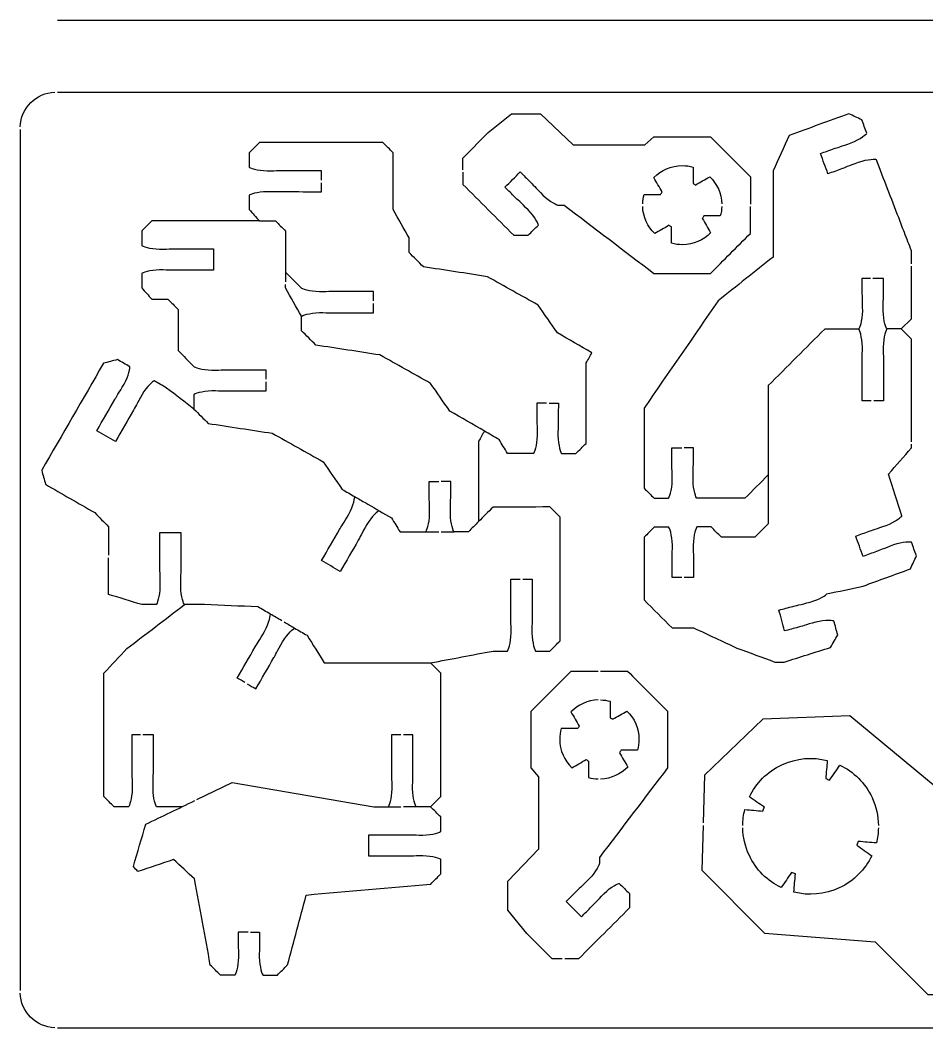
# Model space of a CAD drawing. Extents: x 0 to 680, y 0 to 410.
# Drawn here: x 230 to 356, y 0 to 140 of the extents above; entities that cross this region are included whole.
import ezdxf

# ---------------------------------------------------------------- set-up
doc = ezdxf.new("R2010")
doc.units = 0
doc.header["$MEASUREMENT"] = 0
doc.layers.add('DEFAULT', color=18, linetype='CONTINUOUS')

msp = doc.modelspace()

# ---------------------------------------------------------------- linework, layer by layer
at = {"layer": 'DEFAULT', "color": 1}
for points in [[(235.18, 140), (444.82, 140)], [(235.18, 130), (444.82, 130)], [(291.53, 119.22), (291.53, 120.85), (295.07, 124.38), (298.3, 127), (302.34, 127), (306.84, 122.7), (316.82, 122.7), (318.09, 123.78), (325.95, 123.78), (331.5, 118.22), (331.5, 114.46)], [(230, 124.83), (230, 5.18)], [(352.46, 97.1), (353.87, 98.51), (353.87, 105.82)], [(286.39, 68.93), (288.17, 68.93)], [(288.52, 68.93), (290.3, 68.93)], [(287.05, 30.71), (288.46, 32.13), (288.46, 49.3), (287.05, 50.71)], [(305.33, 9.59), (303.95, 9.59), (300.43, 13.12), (297.8, 16.35), (297.8, 20.4), (302.1, 24.89), (302.1, 34.87), (301.03, 36.14), (301.03, 44), (306.58, 49.56), (310.32, 49.56)], [(385.77, 26.87), (383.66, 26.87), (379.64, 24.47), (368.5, 24.07), (363.25, 26.86), (361.25, 30.19), (357.46, 33.32), (345.32, 43.34), (333.22, 42.88), (325.11, 35.13), (324.92, 28.47)], [(254.58, 31.72), (259.48, 34.07), (279.14, 30.71), (281.14, 30.71), (282.92, 30.71)], [(324.91, 28.12), (324.74, 21.91), (333.47, 13.18), (348.81, 11.95), (356.13, 4.64), (358.29, 4.64)], [(235.18, 0), (444.82, 0)]]:
    msp.add_lwpolyline(points, dxfattribs=at)
for points in [[(230, 125.18), (230.1, 127.81), (232.2, 129.91), (234.83, 130)], [(234.83, 0.01), (232.2, 0.1), (230.09, 2.21), (230, 4.83)]]:
    msp.add_open_spline(points, degree=3, dxfattribs=at)
for points, knots in [([(353.87, 106.17), (353.87, 106.77), (353.87, 107.37), (353.87, 107.97), (353.55, 108.8), (353.23, 109.64), (352.9, 110.48), (352.63, 111.18), (352.36, 111.87), (352.1, 112.57), (351.06, 115.25), (350.03, 117.93), (349, 120.61), (348.98, 120.67), (347.78, 120.7), (346.48, 120.23), (345.18, 119.76), (344.46, 119.45), (344.14, 119.33), (343.52, 119.1), (342.89, 118.88), (342.27, 118.65), (341.92, 119.59), (341.58, 120.53), (341.24, 121.47), (341.87, 121.7), (342.49, 121.92), (343.12, 122.15), (343.44, 122.27), (344.19, 122.48), (345.49, 122.96), (346.77, 123.43), (347.67, 124.22), (347.67, 124.28), (347.44, 124.91), (347.21, 125.53), (346.98, 126.16), (346.38, 126.44), (345.77, 126.72), (345.17, 127), (342.4, 125.99), (339.63, 124.99), (336.86, 123.98), (336.13, 122.34), (335.4, 120.71), (334.66, 119.07), (334.66, 115.08), (334.65, 111.08), (334.64, 107.09), (332.1, 105.07), (329.56, 103.05), (327.02, 101.02), (323.59, 96.05), (320.15, 91.07), (316.71, 86.1), (316.71, 82.4), (316.71, 78.7), (316.71, 74.99), (317.18, 74.52), (317.65, 74.05), (318.12, 73.58), (318.79, 73.58), (319.46, 73.58), (320.12, 73.58), (320.18, 73.57), (320.62, 74.7), (320.62, 76.08), (320.62, 77.46), (320.57, 78.24), (320.57, 78.58), (320.57, 79.24), (320.57, 79.91), (320.57, 80.58), (321.03, 80.58), (321.49, 80.58), (321.95, 80.58)], [0, 0, 0, 0, 5.1, 5.1, 5.1, 12.728664, 12.728664, 12.728664, 19.085144, 19.085144, 19.085144, 43.499892, 43.499892, 43.499892, 44.499892, 44.499892, 44.499892, 45.499892, 45.499892, 45.499892, 51.160099, 51.160099, 51.160099, 59.662582, 59.662582, 59.662582, 65.331591, 65.331591, 65.331591, 66.331591, 66.331591, 66.331591, 67.331591, 67.331591, 67.331591, 73.003672, 73.003672, 73.003672, 78.671248, 78.671248, 78.671248, 103.754678, 103.754678, 103.754678, 118.978807, 118.978807, 118.978807, 152.948881, 152.948881, 152.948881, 180.545798, 180.545798, 180.545798, 231.976721, 231.976721, 231.976721, 263.455721, 263.455721, 263.455721, 269.126718, 269.126718, 269.126718, 274.796718, 274.796718, 274.796718, 275.796718, 275.796718, 275.796718, 276.796718, 276.796718, 276.796718, 282.467728, 282.467728, 282.467728, 286.387728, 286.387728, 286.387728, 286.387728]), ([(303.51, 86.8), (303.94, 86.8), (304.37, 86.8), (304.8, 86.8), (304.8, 86.13), (304.8, 85.47), (304.79, 84.8), (304.8, 84.46), (304.75, 83.69), (304.75, 82.3), (304.75, 80.92), (305.19, 79.8), (305.25, 79.8), (305.91, 79.8), (306.58, 79.8), (307.24, 79.8), (307.71, 80.27), (308.19, 80.74), (308.66, 81.21), (308.66, 84.93), (308.66, 88.66), (308.67, 92.38), (308.94, 92.85), (309.2, 93.32), (309.47, 93.79), (307.87, 94.72), (306.26, 95.64), (304.66, 96.57), (303.77, 97.85), (302.88, 99.14), (301.99, 100.42), (299.64, 101.73), (297.3, 103.05), (294.95, 104.36), (291.98, 104.82), (289.02, 105.28), (286.05, 105.73), (285.38, 106.4), (284.71, 107.07), (284.05, 107.74), (284.05, 108.4), (284.05, 109.07), (284.05, 109.74), (283.31, 111.05), (282.57, 112.36), (281.84, 113.68), (281.84, 114.4), (281.84, 115.13), (281.84, 115.85), (281.84, 117.76), (281.84, 119.67), (281.84, 121.58), (281.37, 122.05), (280.9, 122.52), (280.43, 122.99), (274.71, 122.99), (268.99, 123), (263.26, 123), (262.79, 122.53), (262.32, 122.06), (261.85, 121.59), (261.85, 120.92), (261.85, 120.25), (261.84, 119.58), (261.84, 119.53), (262.96, 119.08), (264.34, 119.08), (265.72, 119.08), (266.5, 119.13), (266.84, 119.13), (268.51, 119.12), (270.17, 119.12), (271.84, 119.12), (271.84, 118.67), (271.84, 118.22), (271.84, 117.78)], [0, 0, 0, 0, 3.66, 3.66, 3.66, 9.330009, 9.330009, 9.330009, 10.330009, 10.330009, 10.330009, 11.330009, 11.330009, 11.330009, 16.990018, 16.990018, 16.990018, 22.653947, 22.653947, 22.653947, 54.323962, 54.323962, 54.323962, 58.915365, 58.915365, 58.915365, 74.667451, 74.667451, 74.667451, 87.941619, 87.941619, 87.941619, 110.818936, 110.818936, 110.818936, 136.347058, 136.347058, 136.347058, 144.366356, 144.366356, 144.366356, 150.036356, 150.036356, 150.036356, 162.853647, 162.853647, 162.853647, 169.004655, 169.004655, 169.004655, 185.243658, 185.243658, 185.243658, 190.900512, 190.900512, 190.900512, 239.570528, 239.570528, 239.570528, 245.234458, 245.234458, 245.234458, 250.934467, 250.934467, 250.934467, 251.934467, 251.934467, 251.934467, 252.934467, 252.934467, 252.934467, 267.09447, 267.09447, 267.09447, 270.91347, 270.91347, 270.91347, 270.91347]), ([(316.52, 114.47), (316.54, 114.93), (316.6, 115.37), (316.73, 115.8), (317.49, 115.8), (318.26, 115.8), (319.02, 115.8), (319.08, 115.92), (319.15, 116.03), (319.22, 116.14), (318.84, 116.8), (318.46, 117.47), (318.08, 118.13), (319.08, 119.16), (320.47, 119.8), (322.02, 119.8), (322.54, 119.8), (323.05, 119.72), (323.52, 119.59), (323.52, 118.82), (323.52, 118.06), (323.52, 117.29), (323.64, 117.23), (323.75, 117.17), (323.85, 117.1), (324.52, 117.48), (325.18, 117.86), (325.85, 118.25), (326.84, 117.28), (327.47, 115.95), (327.52, 114.47)], [0, 0, 0, 0, 1, 1, 1, 7.51, 7.51, 7.51, 8.51, 8.51, 8.51, 15.010723, 15.010723, 15.010723, 16.010723, 16.010723, 16.010723, 17.010723, 17.010723, 17.010723, 23.519723, 23.519723, 23.519723, 24.519723, 24.519723, 24.519723, 31.042267, 31.042267, 31.042267, 32.042267, 32.042267, 32.042267, 32.042267]), ([(291.53, 118.88), (291.53, 118.31), (291.53, 117.75), (291.53, 117.19), (293.89, 114.83), (296.25, 112.47), (298.6, 110.12), (299.27, 110.12), (299.94, 110.12), (300.6, 110.12), (301.08, 110.59), (301.55, 111.06), (302.02, 111.53), (302.06, 111.57), (301.58, 112.68), (300.6, 113.65), (299.63, 114.63), (299.04, 115.14), (298.8, 115.38), (298.33, 115.85), (297.86, 116.32), (297.38, 116.79), (298.09, 117.5), (298.8, 118.21), (299.5, 118.91), (299.97, 118.44), (300.45, 117.98), (300.92, 117.51), (301.16, 117.27), (301.68, 116.68), (302.65, 115.7), (303.63, 114.73), (304.74, 114.25), (304.78, 114.3), (305.05, 114.3), (305.33, 114.3), (305.61, 114.3), (309.77, 111.14), (313.93, 107.97), (318.09, 104.81), (320.71, 104.81), (323.33, 104.81), (325.95, 104.81), (327.8, 106.66), (329.65, 108.52), (331.5, 110.37), (331.5, 111.61), (331.5, 112.86), (331.5, 114.11)], [0, 0, 0, 0, 4.781, 4.781, 4.781, 33.128204, 33.128204, 33.128204, 38.798204, 38.798204, 38.798204, 44.468494, 44.468494, 44.468494, 45.468494, 45.468494, 45.468494, 46.468494, 46.468494, 46.468494, 52.139508, 52.139508, 52.139508, 60.639638, 60.639638, 60.639638, 66.29651, 66.29651, 66.29651, 67.29651, 67.29651, 67.29651, 68.29651, 68.29651, 68.29651, 70.64651, 70.64651, 70.64651, 115.079368, 115.079368, 115.079368, 137.359368, 137.359368, 137.359368, 159.626868, 159.626868, 159.626868, 170.236868, 170.236868, 170.236868, 170.236868]), ([(271.84, 117.42), (271.84, 116.99), (271.84, 116.56), (271.84, 116.12), (270.17, 116.13), (268.51, 116.13), (266.84, 116.13), (266.5, 116.13), (265.72, 116.18), (264.34, 116.17), (262.98, 116.18), (261.87, 115.74), (261.84, 115.68), (261.84, 115.02), (261.84, 114.35), (261.84, 113.69), (262.31, 113.16), (262.78, 112.64), (263.25, 112.11), (264, 112.11), (264.74, 112.11), (265.48, 112.11), (265.96, 111.64), (266.43, 111.17), (266.9, 110.7), (266.89, 108.79), (266.89, 106.88), (266.89, 104.97), (266.89, 104.53), (266.89, 104.09), (266.89, 103.64)], [0, 0, 0, 0, 3.681, 3.681, 3.681, 17.851004, 17.851004, 17.851004, 18.851004, 18.851004, 18.851004, 19.851004, 19.851004, 19.851004, 25.491012, 25.491012, 25.491012, 31.490166, 31.490166, 31.490166, 37.820174, 37.820174, 37.820174, 43.477028, 43.477028, 43.477028, 59.706031, 59.706031, 59.706031, 63.477044, 63.477044, 63.477044, 63.477044]), ([(327.51, 114.12), (327.5, 113.66), (327.44, 113.22), (327.31, 112.8), (326.55, 112.8), (325.78, 112.8), (325.02, 112.8), (324.96, 112.68), (324.89, 112.56), (324.81, 112.45), (325.2, 111.79), (325.58, 111.13), (325.97, 110.47), (324.97, 109.43), (323.57, 108.8), (322.02, 108.8), (321.5, 108.8), (321, 108.87), (320.53, 109), (320.53, 109.77), (320.53, 110.53), (320.53, 111.29), (320.4, 111.35), (320.29, 111.42), (320.17, 111.5), (319.51, 111.12), (318.85, 110.73), (318.19, 110.35), (317.19, 111.31), (316.57, 112.65), (316.52, 114.12)], [0, 0, 0, 0, 1, 1, 1, 7.51, 7.51, 7.51, 8.52, 8.52, 8.52, 15.030745, 15.030745, 15.030745, 16.030745, 16.030745, 16.030745, 17.030745, 17.030745, 17.030745, 23.530745, 23.530745, 23.530745, 24.530745, 24.530745, 24.530745, 31.022809, 31.022809, 31.022809, 32.022809, 32.022809, 32.022809, 32.022809]), ([(263.25, 112.11), (258.27, 112.12), (253.29, 112.12), (248.32, 112.13), (247.84, 111.66), (247.37, 111.19), (246.9, 110.72), (246.9, 110.05), (246.9, 109.38), (246.9, 108.71), (246.9, 108.65), (248.02, 108.2), (249.39, 108.2), (250.78, 108.2), (251.56, 108.25), (251.9, 108.25), (253.56, 108.25), (255.23, 108.25), (256.89, 108.25), (256.89, 107.25), (256.89, 106.25), (256.89, 105.25), (255.22, 105.25), (253.56, 105.25), (251.89, 105.25), (251.55, 105.25), (250.77, 105.3), (249.39, 105.3), (248.03, 105.3), (246.93, 104.87), (246.9, 104.8), (246.9, 104.14), (246.89, 103.48), (246.89, 102.81), (247.36, 102.29), (247.83, 101.76), (248.3, 101.24), (249.05, 101.23), (249.79, 101.23), (250.54, 101.23), (251.01, 100.76), (251.48, 100.29), (251.95, 99.82), (251.95, 97.91), (251.95, 96), (251.95, 94.09), (252.68, 93.36), (253.42, 92.62), (254.15, 91.88), (254.15, 91.84), (255.27, 91.39), (256.65, 91.39), (258.03, 91.39), (258.81, 91.44), (259.15, 91.43), (260.82, 91.44), (262.49, 91.44), (264.15, 91.44), (264.15, 91), (264.15, 90.56), (264.15, 90.12)], [0, 0, 0, 0, 42.340019, 42.340019, 42.340019, 48.003949, 48.003949, 48.003949, 53.702957, 53.702957, 53.702957, 54.702957, 54.702957, 54.702957, 55.702957, 55.702957, 55.702957, 69.862962, 69.862962, 69.862962, 78.362962, 78.362962, 78.362962, 92.532966, 92.532966, 92.532966, 93.532966, 93.532966, 93.532966, 94.532966, 94.532966, 94.532966, 100.171975, 100.171975, 100.171975, 106.171128, 106.171128, 106.171128, 112.50116, 112.50116, 112.50116, 118.158014, 118.158014, 118.158014, 134.388017, 134.388017, 134.388017, 143.233926, 143.233926, 143.233926, 144.233926, 144.233926, 144.233926, 145.233926, 145.233926, 145.233926, 159.40394, 159.40394, 159.40394, 163.14394, 163.14394, 163.14394, 163.14394]), ([(279.1, 100.99), (279.1, 101.43), (279.1, 101.87), (279.1, 102.32), (277.43, 102.32), (275.77, 102.31), (274.1, 102.31), (273.76, 102.32), (272.98, 102.27), (271.6, 102.27), (270.22, 102.27), (269.1, 102.72), (269.1, 102.76), (268.36, 103.5), (267.63, 104.24), (266.89, 104.97)], [0, 0, 0, 0, 3.76, 3.76, 3.76, 17.930004, 17.930004, 17.930004, 18.930004, 18.930004, 18.930004, 19.930004, 19.930004, 19.930004, 28.77662, 28.77662, 28.77662, 28.77662]), ([(348.18, 104.09), (347.78, 104.09), (347.39, 104.09), (346.99, 104.09), (347, 103.43), (347, 102.76), (347, 102.1), (347, 101.75), (347.05, 100.98), (347.05, 99.6), (347.05, 98.22), (346.6, 97.09), (346.55, 97.09)], [0, 0, 0, 0, 3.359, 3.359, 3.359, 9.018007, 9.018007, 9.018007, 10.018007, 10.018007, 10.018007, 11.018007, 11.018007, 11.018007, 11.018007]), ([(350.45, 97.1), (350.39, 97.1), (349.95, 98.22), (349.95, 99.6), (349.95, 100.98), (350, 101.76), (350, 102.1), (350, 102.77), (349.99, 103.43), (349.99, 104.09), (349.5, 104.09), (349.02, 104.09), (348.53, 104.09)], [0, 0, 0, 0, 1, 1, 1, 2, 2, 2, 7.649009, 7.649009, 7.649009, 11.799009, 11.799009, 11.799009, 11.799009]), ([(303.16, 86.8), (302.71, 86.8), (302.25, 86.8), (301.8, 86.8), (301.8, 86.14), (301.8, 85.47), (301.8, 84.81), (301.8, 84.47), (301.85, 83.69), (301.85, 82.3), (301.84, 80.92), (301.4, 79.81), (301.34, 79.81), (300.14, 79.8), (298.94, 79.8), (297.74, 79.8), (297.35, 80.45), (296.95, 81.09), (296.56, 81.73), (295.88, 82.12), (295.2, 82.52), (294.52, 82.91), (292.92, 83.84), (291.31, 84.77), (289.71, 85.69), (288.82, 86.98), (287.93, 88.26), (287.04, 89.54), (284.7, 90.85), (282.35, 92.17), (280, 93.49), (277.03, 93.94), (274.07, 94.4), (271.1, 94.86), (270.43, 95.53), (269.77, 96.19), (269.1, 96.86), (269.1, 97.52), (269.1, 98.19), (269.1, 98.86), (268.36, 100.17), (267.63, 101.49), (266.89, 102.8), (266.89, 102.97), (266.89, 103.13), (266.89, 103.29)], [0, 0, 0, 0, 3.85, 3.85, 3.85, 9.499, 9.499, 9.499, 10.499, 10.499, 10.499, 11.499, 11.499, 11.499, 21.689005, 21.689005, 21.689005, 28.108545, 28.108545, 28.108545, 34.776017, 34.776017, 34.776017, 50.533108, 50.533108, 50.533108, 63.799057, 63.799057, 63.799057, 86.681263, 86.681263, 86.681263, 112.209537, 112.209537, 112.209537, 120.228128, 120.228128, 120.228128, 125.898128, 125.898128, 125.898128, 138.715418, 138.715418, 138.715418, 140.105418, 140.105418, 140.105418, 140.105418]), ([(269.1, 98.86), (269.13, 98.93), (270.24, 99.36), (271.6, 99.37), (272.98, 99.37), (273.76, 99.31), (274.1, 99.32), (275.77, 99.32), (277.43, 99.32), (279.1, 99.32), (279.1, 99.76), (279.1, 100.2), (279.1, 100.64)], [0, 0, 0, 0, 1.000552, 1.000552, 1.000552, 2.001105, 2.001105, 2.001105, 16.168928, 16.168928, 16.168928, 19.921, 19.921, 19.921, 19.921]), ([(348.3, 87.1), (347.87, 87.1), (347.44, 87.1), (347.01, 87.1), (347.01, 88.76), (347.01, 90.43), (347.01, 92.1), (347.01, 92.43), (347.05, 93.21), (347.06, 94.6), (347.05, 95.98), (346.61, 97.09), (346.55, 97.09), (344.98, 97.09), (343.41, 97.09), (341.83, 97.09), (339.21, 94.47), (336.59, 91.85), (333.97, 89.23), (333.97, 85.09), (333.97, 80.95), (333.97, 76.82), (333.97, 74.55), (333.97, 72.29), (333.97, 70.03), (333.35, 69.41), (332.73, 68.79), (332.11, 68.17), (330.56, 68.17), (329.01, 68.17), (327.46, 68.17), (326.99, 68.64), (326.51, 69.11), (326.04, 69.59), (325.38, 69.59), (324.71, 69.59), (324.04, 69.59), (323.99, 69.59), (323.55, 68.46), (323.55, 67.08), (323.55, 65.7), (323.59, 64.92), (323.59, 64.58), (323.6, 63.92), (323.6, 63.25), (323.6, 62.59), (323.17, 62.59), (322.73, 62.59), (322.3, 62.59)], [0, 0, 0, 0, 3.66, 3.66, 3.66, 17.830004, 17.830004, 17.830004, 18.830004, 18.830004, 18.830004, 19.830004, 19.830004, 19.830004, 33.199004, 33.199004, 33.199004, 64.735966, 64.735966, 64.735966, 99.915966, 99.915966, 99.915966, 119.165966, 119.165966, 119.165966, 126.597662, 126.597662, 126.597662, 139.797662, 139.797662, 139.797662, 145.468658, 145.468658, 145.468658, 151.139658, 151.139658, 151.139658, 152.139658, 152.139658, 152.139658, 153.139658, 153.139658, 153.139658, 158.798669, 158.798669, 158.798669, 162.468669, 162.468669, 162.468669, 162.468669]), ([(353.87, 81.43), (353.87, 86.18), (353.87, 90.93), (353.87, 95.68), (353.4, 96.16), (352.93, 96.63), (352.46, 97.1), (351.79, 97.1), (351.12, 97.1), (350.45, 97.1), (350.4, 97.1), (349.96, 95.98), (349.96, 94.6), (349.96, 93.22), (350.01, 92.44), (350.01, 92.1), (350.01, 90.43), (350.01, 88.76), (350.01, 87.1), (349.56, 87.1), (349.1, 87.1), (348.65, 87.1)], [0, 0, 0, 0, 40.41, 40.41, 40.41, 46.080996, 46.080996, 46.080996, 51.750996, 51.750996, 51.750996, 52.750996, 52.750996, 52.750996, 53.750996, 53.750996, 53.750996, 67.931, 67.931, 67.931, 71.782, 71.782, 71.782, 71.782]), ([(254.15, 85.98), (252.89, 86.95), (251.63, 87.92), (250.36, 88.89), (249.78, 89.23), (249.2, 89.56), (248.62, 89.9), (248.5, 89.86), (247.61, 89.13), (246.96, 87.99), (246.27, 86.79), (245.92, 86.1), (245.74, 85.8), (244.91, 84.36), (244.08, 82.91), (243.25, 81.47), (242.39, 81.97), (241.52, 82.47), (240.66, 82.97), (241.49, 84.41), (242.32, 85.85), (243.15, 87.29), (243.32, 87.59), (243.75, 88.24), (244.44, 89.44), (245.12, 90.61), (245.3, 91.79), (245.25, 91.85), (244.67, 92.18), (244.1, 92.52), (243.52, 92.85), (242.87, 92.68), (242.23, 92.51), (241.58, 92.33), (238.72, 87.38), (235.86, 82.42), (233, 77.47), (233.17, 76.82), (233.35, 76.18), (233.52, 75.53), (235.8, 74.21), (238.08, 72.9), (240.36, 71.58), (241.01, 70.93), (241.65, 70.28), (242.29, 69.62), (242.29, 68.3), (242.29, 66.98), (242.29, 65.66)], [0, 0, 0, 0, 13.55753, 13.55753, 13.55753, 19.251536, 19.251536, 19.251536, 20.251536, 20.251536, 20.251536, 21.251536, 21.251536, 21.251536, 35.416351, 35.416351, 35.416351, 43.915298, 43.915298, 43.915298, 58.068638, 58.068638, 58.068638, 59.068638, 59.068638, 59.068638, 60.068638, 60.068638, 60.068638, 65.748983, 65.748983, 65.748983, 71.422462, 71.422462, 71.422462, 120.082638, 120.082638, 120.082638, 125.765069, 125.765069, 125.765069, 148.165962, 148.165962, 148.165962, 155.944342, 155.944342, 155.944342, 167.175342, 167.175342, 167.175342, 167.175342]), ([(264.15, 89.77), (264.15, 89.33), (264.15, 88.88), (264.15, 88.44), (262.49, 88.44), (260.82, 88.44), (259.16, 88.44), (258.81, 88.43), (258.04, 88.49), (256.65, 88.49), (255.27, 88.48), (254.15, 88.04), (254.15, 87.98), (254.15, 87.31), (254.15, 86.64), (254.15, 85.98), (254.82, 85.31), (255.49, 84.65), (256.15, 83.98), (259.12, 83.52), (262.09, 83.06), (265.05, 82.61), (267.4, 81.29), (269.75, 79.97), (272.1, 78.66), (272.98, 77.38), (273.87, 76.1), (274.76, 74.81), (275.34, 74.48), (275.92, 74.15), (276.49, 73.81), (277.01, 73.52), (277.52, 73.22), (278.03, 72.93), (278.13, 72.87), (278.23, 72.81), (278.33, 72.75), (279.43, 72.12), (280.52, 71.49), (281.61, 70.86), (282.01, 70.21), (282.4, 69.57), (282.8, 68.92), (283.99, 68.92), (285.19, 68.92), (286.39, 68.93), (286.45, 68.93), (286.89, 70.05), (286.9, 71.42), (286.9, 72.81), (286.85, 73.59), (286.85, 73.93), (286.85, 74.6), (286.85, 75.26), (286.85, 75.92), (287.29, 75.92), (287.73, 75.92), (288.17, 75.92)], [0, 0, 0, 0, 3.77, 3.77, 3.77, 17.93, 17.93, 17.93, 18.93, 18.93, 18.93, 19.93, 19.93, 19.93, 25.59, 25.59, 25.59, 33.608591, 33.608591, 33.608591, 59.136713, 59.136713, 59.136713, 82.019407, 82.019407, 82.019407, 95.283713, 95.283713, 95.283713, 100.955899, 100.955899, 100.955899, 105.97861, 105.97861, 105.97861, 106.973396, 106.973396, 106.973396, 117.703273, 117.703273, 117.703273, 124.132189, 124.132189, 124.132189, 134.322194, 134.322194, 134.322194, 135.322194, 135.322194, 135.322194, 136.322194, 136.322194, 136.322194, 141.971194, 141.971194, 141.971194, 145.701194, 145.701194, 145.701194, 145.701194]), ([(294.52, 82.91), (294.26, 82.44), (293.99, 81.97), (293.72, 81.5), (293.72, 77.78), (293.71, 74.06), (293.71, 70.33), (293.24, 69.86), (292.77, 69.39), (292.3, 68.92), (291.63, 68.92), (290.96, 68.92), (290.3, 68.93), (290.24, 68.92), (289.8, 70.05), (289.8, 71.42), (289.8, 72.81), (289.85, 73.59), (289.85, 73.92), (289.85, 74.59), (289.85, 75.26), (289.85, 75.92), (289.41, 75.92), (288.96, 75.92), (288.52, 75.92)], [0, 0, 0, 0, 4.590534, 4.590534, 4.590534, 36.250548, 36.250548, 36.250548, 41.914478, 41.914478, 41.914478, 47.574485, 47.574485, 47.574485, 48.574485, 48.574485, 48.574485, 49.574485, 49.574485, 49.574485, 55.244494, 55.244494, 55.244494, 59.024494, 59.024494, 59.024494, 59.024494]), ([(321.95, 62.59), (321.5, 62.59), (321.05, 62.59), (320.6, 62.59), (320.6, 63.25), (320.6, 63.91), (320.6, 64.58), (320.6, 64.92), (320.65, 65.7), (320.65, 67.08), (320.64, 68.46), (320.2, 69.58), (320.14, 69.58), (319.47, 69.58), (318.8, 69.58), (318.14, 69.58), (317.67, 69.11), (317.19, 68.64), (316.73, 68.16), (316.73, 65.26), (316.73, 62.36), (316.73, 59.46), (318.02, 58.17), (319.31, 56.87), (320.6, 55.58), (321.6, 55.58), (322.6, 55.58), (323.6, 55.58), (325.61, 54.64), (327.61, 53.7), (329.62, 52.76), (331.38, 52.12), (333.14, 51.48), (334.9, 50.83), (335.33, 50.83), (335.77, 50.83), (336.2, 50.83), (338.34, 51.51), (340.49, 52.18), (342.63, 52.85), (342.96, 53.43), (343.3, 54.01), (343.63, 54.59), (343.46, 55.23), (343.28, 55.88), (343.11, 56.52), (343.1, 56.58), (341.9, 56.72), (340.57, 56.36), (339.23, 56), (338.49, 55.75), (338.16, 55.66), (337.52, 55.49), (336.88, 55.32), (336.23, 55.15), (335.98, 56.12), (335.72, 57.08), (335.46, 58.05), (336.1, 58.22), (336.74, 58.39), (337.39, 58.56), (337.72, 58.65), (338.48, 58.8), (339.82, 59.16), (341.14, 59.52), (342.1, 60.23), (342.1, 60.29), (343.78, 60.65), (345.46, 61.01), (347.15, 61.38), (349.34, 62.17), (351.53, 62.97), (353.73, 63.77), (354.01, 64.38), (354.29, 64.98), (354.57, 65.58), (354.34, 66.21), (354.11, 66.84), (353.88, 67.46), (353.87, 67.52), (352.66, 67.56), (351.37, 67.09), (350.06, 66.61), (349.35, 66.3), (349.03, 66.19), (348.4, 65.96), (347.78, 65.73), (347.15, 65.51), (346.81, 66.45), (346.47, 67.39), (346.13, 68.33), (346.75, 68.55), (347.38, 68.78), (348.01, 69), (348.33, 69.12), (349.08, 69.34), (350.37, 69.81), (351.67, 70.28), (352.58, 71.09), (352.55, 71.14), (351.93, 73.06), (351.31, 74.99), (350.69, 76.92), (351.75, 78.14), (352.81, 79.37), (353.87, 80.59), (353.87, 80.75), (353.87, 80.92), (353.87, 81.08)], [0, 0, 0, 0, 3.84, 3.84, 3.84, 9.489, 9.489, 9.489, 10.489, 10.489, 10.489, 11.489, 11.489, 11.489, 17.159, 17.159, 17.159, 22.84345, 22.84345, 22.84345, 47.52345, 47.52345, 47.52345, 63.052222, 63.052222, 63.052222, 71.552222, 71.552222, 71.552222, 90.408693, 90.408693, 90.408693, 106.349846, 106.349846, 106.349846, 110.009846, 110.009846, 110.009846, 129.128398, 129.128398, 129.128398, 134.80425, 134.80425, 134.80425, 140.469296, 140.469296, 140.469296, 141.469296, 141.469296, 141.469296, 142.469296, 142.469296, 142.469296, 148.130788, 148.130788, 148.130788, 156.630441, 156.630441, 156.630441, 162.291934, 162.291934, 162.291934, 163.291934, 163.291934, 163.291934, 164.291934, 164.291934, 164.291934, 178.917554, 178.917554, 178.917554, 198.766078, 198.766078, 198.766078, 204.435046, 204.435046, 204.435046, 210.106187, 210.106187, 210.106187, 211.106187, 211.106187, 211.106187, 212.106187, 212.106187, 212.106187, 217.765795, 217.765795, 217.765795, 226.269816, 226.269816, 226.269816, 231.934748, 231.934748, 231.934748, 232.934748, 232.934748, 232.934748, 233.934748, 233.934748, 233.934748, 251.141645, 251.141645, 251.141645, 264.911076, 264.911076, 264.911076, 266.291076, 266.291076, 266.291076, 266.291076]), ([(333.97, 76.82), (332.89, 75.74), (331.81, 74.66), (330.73, 73.58), (328.5, 73.58), (326.26, 73.58), (324.03, 73.58), (323.97, 73.58), (323.53, 74.7), (323.52, 76.08), (323.52, 77.47), (323.57, 78.24), (323.57, 78.58), (323.57, 79.25), (323.57, 79.91), (323.57, 80.58), (323.15, 80.58), (322.72, 80.58), (322.3, 80.58)], [0, 0, 0, 0, 12.968338, 12.968338, 12.968338, 31.968338, 31.968338, 31.968338, 32.968338, 32.968338, 32.968338, 33.968338, 33.968338, 33.968338, 39.618347, 39.618347, 39.618347, 43.198347, 43.198347, 43.198347, 43.198347]), ([(279.87, 71.86), (279.77, 71.84), (278.86, 71.1), (278.2, 69.95), (277.51, 68.75), (277.16, 68.05), (276.99, 67.75), (276.16, 66.31), (275.33, 64.87), (274.49, 63.42), (273.63, 63.92), (272.76, 64.42), (271.89, 64.92), (272.73, 66.36), (273.56, 67.81), (274.4, 69.25), (274.56, 69.55), (274.99, 70.19), (275.69, 71.39), (276.37, 72.59), (276.55, 73.78), (276.49, 73.81)], [0, 0, 0, 0, 1, 1, 1, 2, 2, 2, 16.178426, 16.178426, 16.178426, 24.685035, 24.685035, 24.685035, 38.858766, 38.858766, 38.858766, 39.858766, 39.858766, 39.858766, 40.858766, 40.858766, 40.858766, 40.858766]), ([(299.86, 62.36), (300.3, 62.36), (300.74, 62.36), (301.18, 62.36), (301.18, 60.69), (301.18, 59.03), (301.18, 57.36), (301.18, 57.02), (301.13, 56.25), (301.13, 54.86), (301.14, 53.48), (301.58, 52.36), (301.64, 52.36), (302.31, 52.36), (302.97, 52.36), (303.64, 52.36), (304.11, 52.83), (304.58, 53.31), (305.05, 53.78), (305.05, 59.5), (305.05, 65.23), (305.05, 70.95), (304.58, 71.42), (304.11, 71.89), (303.64, 72.37), (301, 72.36), (298.37, 72.36), (295.73, 72.36), (295.06, 71.69), (294.38, 71.01), (293.71, 70.33)], [0, 0, 0, 0, 3.73, 3.73, 3.73, 17.889, 17.889, 17.889, 18.889, 18.889, 18.889, 19.889, 19.889, 19.889, 25.559, 25.559, 25.559, 31.223638, 31.223638, 31.223638, 79.902638, 79.902638, 79.902638, 85.566567, 85.566567, 85.566567, 107.98657, 107.98657, 107.98657, 116.104168, 116.104168, 116.104168, 116.104168]), ([(266.37, 56.56), (265.84, 56.87), (265.3, 57.18), (264.77, 57.49), (264.19, 57.83), (263.61, 58.16), (263.03, 58.49), (260.56, 58.6), (258.08, 58.7), (255.6, 58.8), (254.68, 58.8), (253.76, 58.8), (252.83, 58.8), (252.77, 58.8), (252.33, 59.93), (252.33, 61.3), (252.33, 62.68), (252.38, 63.46), (252.38, 63.81), (252.38, 65.47), (252.38, 67.14), (252.38, 68.8), (251.38, 68.8), (250.39, 68.8), (249.39, 68.8), (249.39, 67.14), (249.39, 65.47), (249.38, 63.81), (249.38, 63.47), (249.43, 62.69), (249.43, 61.3), (249.43, 59.93), (248.98, 58.81), (248.92, 58.81), (248.26, 58.81), (247.59, 58.8), (246.92, 58.8), (245.38, 59.27), (243.84, 59.75), (242.29, 60.22), (242.29, 61.92), (242.29, 63.61), (242.29, 65.31)], [0, 0, 0, 0, 5.264076, 5.264076, 5.264076, 10.936764, 10.936764, 10.936764, 32.014685, 32.014685, 32.014685, 39.874685, 39.874685, 39.874685, 40.874685, 40.874685, 40.874685, 41.874685, 41.874685, 41.874685, 56.034688, 56.034688, 56.034688, 64.524688, 64.524688, 64.524688, 78.684692, 78.684692, 78.684692, 79.684692, 79.684692, 79.684692, 80.684692, 80.684692, 80.684692, 86.354727, 86.354727, 86.354727, 100.076782, 100.076782, 100.076782, 114.506786, 114.506786, 114.506786, 114.506786]), ([(266.68, 56.39), (267.17, 56.11), (267.66, 55.83), (268.15, 55.54), (268.73, 55.21), (269.31, 54.87), (269.88, 54.54), (270.68, 53.26), (271.48, 51.98), (272.27, 50.7), (277.2, 50.7), (282.12, 50.71), (287.05, 50.71), (289.94, 51.26), (292.84, 51.81), (295.73, 52.36), (296.4, 52.36), (297.07, 52.36), (297.73, 52.36), (297.79, 52.36), (298.23, 53.48), (298.23, 54.86), (298.23, 56.24), (298.18, 57.02), (298.18, 57.36), (298.18, 59.03), (298.18, 60.69), (298.18, 62.36), (298.62, 62.36), (299.07, 62.36), (299.51, 62.36)], [0, 0, 0, 0, 4.826326, 4.826326, 4.826326, 10.498513, 10.498513, 10.498513, 23.313702, 23.313702, 23.313702, 65.203707, 65.203707, 65.203707, 90.254558, 90.254558, 90.254558, 95.924558, 95.924558, 95.924558, 96.924558, 96.924558, 96.924558, 97.924558, 97.924558, 97.924558, 112.083562, 112.083562, 112.083562, 115.863562, 115.863562, 115.863562, 115.863562]), ([(246.72, 40.7), (246.32, 40.7), (245.92, 40.7), (245.52, 40.7), (245.52, 39.04), (245.52, 37.37), (245.52, 35.71), (245.52, 35.37), (245.57, 34.59), (245.57, 33.21), (245.56, 31.85), (245.14, 30.75), (245.07, 30.71), (244.4, 30.71), (243.73, 30.71), (243.06, 30.71), (242.59, 31.18), (242.12, 31.66), (241.65, 32.13), (241.65, 37.85), (241.65, 43.57), (241.65, 49.29), (242.71, 50.43), (243.78, 51.57), (244.84, 52.7), (247.51, 54.73), (250.17, 56.77), (252.83, 58.8)], [0, 0, 0, 0, 3.38, 3.38, 3.38, 17.540004, 17.540004, 17.540004, 18.540004, 18.540004, 18.540004, 19.540004, 19.540004, 19.540004, 25.220004, 25.220004, 25.220004, 30.890293, 30.890293, 30.890293, 79.551293, 79.551293, 79.551293, 92.795129, 92.795129, 92.795129, 121.281602, 121.281602, 121.281602, 121.281602]), ([(261.25, 47.97), (260.89, 48.18), (260.53, 48.39), (260.17, 48.6), (261, 50.04), (261.83, 51.48), (262.67, 52.93), (262.83, 53.23), (263.27, 53.88), (263.96, 55.08), (264.65, 56.27), (264.82, 57.46), (264.77, 57.49)], [0, 0, 0, 0, 3.543699, 3.543699, 3.543699, 17.709831, 17.709831, 17.709831, 18.709831, 18.709831, 18.709831, 19.709831, 19.709831, 19.709831, 19.709831]), ([(261.55, 47.8), (261.96, 47.57), (262.36, 47.33), (262.76, 47.1), (263.6, 48.55), (264.43, 49.99), (265.26, 51.44), (265.43, 51.73), (265.78, 52.43), (266.47, 53.63), (267.14, 54.8), (268.07, 55.54), (268.15, 55.54)], [0, 0, 0, 0, 3.957443, 3.957443, 3.957443, 18.134286, 18.134286, 18.134286, 19.134783, 19.134783, 19.134783, 20.13528, 20.13528, 20.13528, 20.13528]), ([(310.67, 49.56), (311.92, 49.56), (313.18, 49.56), (314.43, 49.56), (316.29, 47.7), (318.14, 45.85), (319.99, 44), (319.99, 41.38), (319.99, 38.76), (319.99, 36.14), (316.83, 31.98), (313.67, 27.82), (310.5, 23.66), (310.5, 23.38), (310.5, 23.11), (310.5, 22.83), (310.55, 22.79), (310.07, 21.69), (309.1, 20.71), (308.12, 19.73), (307.53, 19.21), (307.29, 18.97), (306.83, 18.5), (306.36, 18.03), (305.89, 17.56), (306.59, 16.85), (307.3, 16.14), (308.01, 15.44), (308.48, 15.91), (308.95, 16.38), (309.42, 16.85), (309.66, 17.09), (310.18, 17.68), (311.15, 18.66), (312.12, 19.63), (313.23, 20.11), (313.27, 20.07), (313.74, 19.6), (314.21, 19.13), (314.68, 18.66), (314.68, 17.99), (314.68, 17.32), (314.68, 16.66), (312.33, 14.3), (309.97, 11.94), (307.61, 9.59), (306.97, 9.59), (306.33, 9.59), (305.68, 9.59)], [0, 0, 0, 0, 10.68, 10.68, 10.68, 32.946794, 32.946794, 32.946794, 55.217794, 55.217794, 55.217794, 99.657818, 99.657818, 99.657818, 102.008818, 102.008818, 102.008818, 103.008818, 103.008818, 103.008818, 104.008818, 104.008818, 104.008818, 109.666398, 109.666398, 109.666398, 118.165822, 118.165822, 118.165822, 123.837545, 123.837545, 123.837545, 124.837545, 124.837545, 124.837545, 125.837545, 125.837545, 125.837545, 131.509248, 131.509248, 131.509248, 137.179248, 137.179248, 137.179248, 165.52716, 165.52716, 165.52716, 170.99716, 170.99716, 170.99716, 170.99716]), ([(310.33, 45.57), (308.85, 45.52), (307.52, 44.89), (306.55, 43.9), (306.94, 43.23), (307.32, 42.57), (307.71, 41.91), (307.64, 41.81), (307.57, 41.69), (307.51, 41.58), (306.74, 41.58), (305.98, 41.58), (305.21, 41.58), (305.08, 41.1), (305, 40.6), (305, 40.07), (305, 38.52), (305.65, 37.13), (306.67, 36.13), (307.34, 36.51), (308, 36.89), (308.66, 37.28), (308.77, 37.2), (308.89, 37.13), (309.01, 37.07), (309.01, 36.31), (309.01, 35.54), (309.01, 34.78), (309.43, 34.66), (309.87, 34.59), (310.33, 34.58)], [0, 0, 0, 0, 1, 1, 1, 7.520259, 7.520259, 7.520259, 8.520259, 8.520259, 8.520259, 15.030259, 15.030259, 15.030259, 16.030259, 16.030259, 16.030259, 17.030259, 17.030259, 17.030259, 23.530982, 23.530982, 23.530982, 24.530982, 24.530982, 24.530982, 31.040982, 31.040982, 31.040982, 32.040982, 32.040982, 32.040982, 32.040982]), ([(310.68, 45.57), (311.14, 45.56), (311.58, 45.49), (312, 45.37), (312, 44.6), (312, 43.83), (312, 43.07), (312.12, 43.01), (312.24, 42.94), (312.35, 42.87), (313.02, 43.25), (313.68, 43.63), (314.34, 44.02), (315.37, 43.02), (316, 41.62), (316, 40.07), (316, 39.55), (315.93, 39.05), (315.8, 38.58), (315.04, 38.58), (314.27, 38.58), (313.51, 38.58), (313.45, 38.46), (313.38, 38.34), (313.3, 38.23), (313.68, 37.56), (314.07, 36.9), (314.45, 36.24), (313.5, 35.25), (312.16, 34.62), (310.68, 34.57)], [0, 0, 0, 0, 1, 1, 1, 7.51, 7.51, 7.51, 8.52, 8.52, 8.52, 15.026229, 15.026229, 15.026229, 16.026229, 16.026229, 16.026229, 17.026229, 17.026229, 17.026229, 23.526229, 23.526229, 23.526229, 24.526229, 24.526229, 24.526229, 31.018294, 31.018294, 31.018294, 32.018294, 32.018294, 32.018294, 32.018294]), ([(252.48, 30.72), (251.31, 30.72), (250.13, 30.72), (248.96, 30.72), (248.87, 30.81), (248.47, 31.89), (248.47, 33.2), (248.47, 34.59), (248.52, 35.36), (248.52, 35.7), (248.52, 37.37), (248.52, 39.04), (248.52, 40.7), (248.04, 40.7), (247.55, 40.7), (247.07, 40.7)], [0, 0, 0, 0, 10, 10, 10, 11, 11, 11, 12, 12, 12, 26.170014, 26.170014, 26.170014, 30.300014, 30.300014, 30.300014, 30.300014]), ([(282.92, 40.7), (282.48, 40.7), (282.04, 40.7), (281.6, 40.7), (281.6, 39.04), (281.6, 37.37), (281.6, 35.71), (281.6, 35.37), (281.65, 34.59), (281.65, 33.21), (281.65, 31.82), (281.2, 30.71), (281.14, 30.71)], [0, 0, 0, 0, 3.72, 3.72, 3.72, 17.88, 17.88, 17.88, 18.88, 18.88, 18.88, 19.88, 19.88, 19.88, 19.88]), ([(285.04, 30.71), (284.97, 30.78), (284.55, 31.87), (284.55, 33.2), (284.55, 34.59), (284.6, 35.37), (284.6, 35.7), (284.6, 37.37), (284.6, 39.04), (284.6, 40.7), (284.16, 40.7), (283.71, 40.7), (283.26, 40.7)], [0, 0, 0, 0, 1, 1, 1, 2, 2, 2, 16.17, 16.17, 16.17, 19.96, 19.96, 19.96, 19.96]), ([(330.42, 28.12), (330.43, 28.87), (330.53, 29.62), (330.72, 30.34), (331.56, 30.26), (332.39, 30.19), (333.23, 30.11), (333.3, 30.29), (333.36, 30.47), (333.43, 30.65), (332.74, 31.13), (332.05, 31.62), (331.36, 32.1), (332.27, 33.99), (333.81, 35.59), (335.87, 36.55), (337.92, 37.51), (340.14, 37.67), (342.18, 37.14), (342.11, 36.3), (342.03, 35.47), (341.96, 34.63), (342.14, 34.56), (342.32, 34.5), (342.5, 34.43), (342.98, 35.12), (343.46, 35.81), (343.94, 36.5), (345.84, 35.59), (347.44, 34.04), (348.4, 31.99), (348.99, 30.74), (349.27, 29.42), (349.29, 28.12)], [0, 0, 0, 0, 1, 1, 1, 8.157779, 8.157779, 8.157779, 9.787043, 9.787043, 9.787043, 16.947133, 16.947133, 16.947133, 17.947133, 17.947133, 17.947133, 18.947133, 18.947133, 18.947133, 26.094951, 26.094951, 26.094951, 27.711398, 27.711398, 27.711398, 34.863293, 34.863293, 34.863293, 35.863293, 35.863293, 35.863293, 36.863293, 36.863293, 36.863293, 36.863293]), ([(261.67, 13.32), (261.21, 13.32), (260.75, 13.32), (260.28, 13.32), (260.29, 12.99), (260.29, 12.65), (260.29, 12.32), (260.28, 11.98), (260.34, 11.2), (260.34, 9.82), (260.34, 8.44), (259.89, 7.32), (259.84, 7.32), (259.17, 7.32), (258.5, 7.32), (257.84, 7.32), (257.37, 7.79), (256.9, 8.26), (256.43, 8.73), (255.7, 12.72), (254.97, 16.7), (254.24, 20.69), (253.27, 21.59), (252.29, 22.49), (251.32, 23.39), (249.67, 22.83), (248.01, 22.27), (246.36, 21.71), (246.15, 21.95), (245.94, 22.19), (245.74, 22.44), (246.31, 24.39), (246.89, 26.35), (247.47, 28.3), (249.74, 29.39), (252, 30.48), (254.27, 31.57)], [0, 0, 0, 0, 3.93, 3.93, 3.93, 6.770018, 6.770018, 6.770018, 7.770018, 7.770018, 7.770018, 8.770018, 8.770018, 8.770018, 14.440018, 14.440018, 14.440018, 20.096872, 20.096872, 20.096872, 54.550317, 54.550317, 54.550317, 65.822104, 65.822104, 65.822104, 80.668887, 80.668887, 80.668887, 83.392451, 83.392451, 83.392451, 100.721595, 100.721595, 100.721595, 122.110483, 122.110483, 122.110483, 122.110483]), ([(262.02, 13.32), (262.44, 13.32), (262.86, 13.32), (263.28, 13.32), (263.28, 12.99), (263.28, 12.66), (263.28, 12.32), (263.29, 11.98), (263.24, 11.2), (263.24, 9.82), (263.24, 8.44), (263.69, 7.32), (263.75, 7.32), (264.41, 7.32), (265.08, 7.32), (265.75, 7.32), (266.22, 7.8), (266.69, 8.27), (267.16, 8.74), (268.03, 11.98), (268.9, 15.22), (269.77, 18.46), (275.53, 18.97), (281.29, 19.48), (287.06, 19.98), (287.53, 20.45), (288, 20.92), (288.47, 21.39), (288.47, 22.06), (288.47, 22.72), (288.47, 23.39), (288.47, 23.44), (287.35, 23.89), (285.97, 23.89), (284.59, 23.89), (283.81, 23.84), (283.47, 23.84), (281.8, 23.84), (280.14, 23.84), (278.47, 23.84), (278.47, 24.84), (278.47, 25.84), (278.47, 26.84), (280.14, 26.84), (281.8, 26.84), (283.47, 26.84), (283.81, 26.84), (284.58, 26.79), (285.97, 26.79), (287.35, 26.79), (288.46, 27.24), (288.46, 27.3), (288.46, 27.97), (288.46, 28.63), (288.46, 29.3), (287.99, 29.77), (287.52, 30.24), (287.05, 30.71), (286.38, 30.71), (285.71, 30.71), (285.04, 30.71), (284.45, 30.71), (283.86, 30.71), (283.26, 30.71)], [0, 0, 0, 0, 3.58, 3.58, 3.58, 6.41, 6.41, 6.41, 7.41, 7.41, 7.41, 8.41, 8.41, 8.41, 14.08, 14.08, 14.08, 19.744638, 19.744638, 19.744638, 48.289511, 48.289511, 48.289511, 97.487871, 97.487871, 97.487871, 103.144726, 103.144726, 103.144726, 108.803726, 108.803726, 108.803726, 109.803726, 109.803726, 109.803726, 110.803726, 110.803726, 110.803726, 124.973729, 124.973729, 124.973729, 133.473729, 133.473729, 133.473729, 147.633729, 147.633729, 147.633729, 148.633729, 148.633729, 148.633729, 149.633729, 149.633729, 149.633729, 155.314729, 155.314729, 155.314729, 160.978659, 160.978659, 160.978659, 166.668659, 166.668659, 166.668659, 171.708659, 171.708659, 171.708659, 171.708659]), ([(349.28, 27.77), (349.27, 27.06), (349.17, 26.37), (349, 25.69), (348.16, 25.76), (347.32, 25.83), (346.48, 25.91), (346.42, 25.73), (346.35, 25.55), (346.29, 25.37), (346.98, 24.88), (347.67, 24.4), (348.36, 23.92), (347.45, 22.02), (345.9, 20.41), (343.85, 19.46), (341.79, 18.5), (339.57, 18.34), (337.53, 18.86), (337.61, 19.7), (337.68, 20.54), (337.75, 21.39), (337.58, 21.45), (337.4, 21.52), (337.22, 21.59), (336.73, 20.89), (336.25, 20.2), (335.76, 19.5), (333.87, 20.41), (332.27, 21.96), (331.31, 24.02), (330.74, 25.23), (330.46, 26.51), (330.43, 27.77)], [0, 0, 0, 0, 1, 1, 1, 8.156906, 8.156906, 8.156906, 9.786169, 9.786169, 9.786169, 16.951991, 16.951991, 16.951991, 17.951991, 17.951991, 17.951991, 18.951991, 18.951991, 18.951991, 26.139654, 26.139654, 26.139654, 27.772382, 27.772382, 27.772382, 34.976721, 34.976721, 34.976721, 35.976721, 35.976721, 35.976721, 36.976721, 36.976721, 36.976721, 36.976721])]:
    msp.add_open_spline(points, degree=3, knots=knots, dxfattribs=at)

doc.saveas('drawing.dxf')
